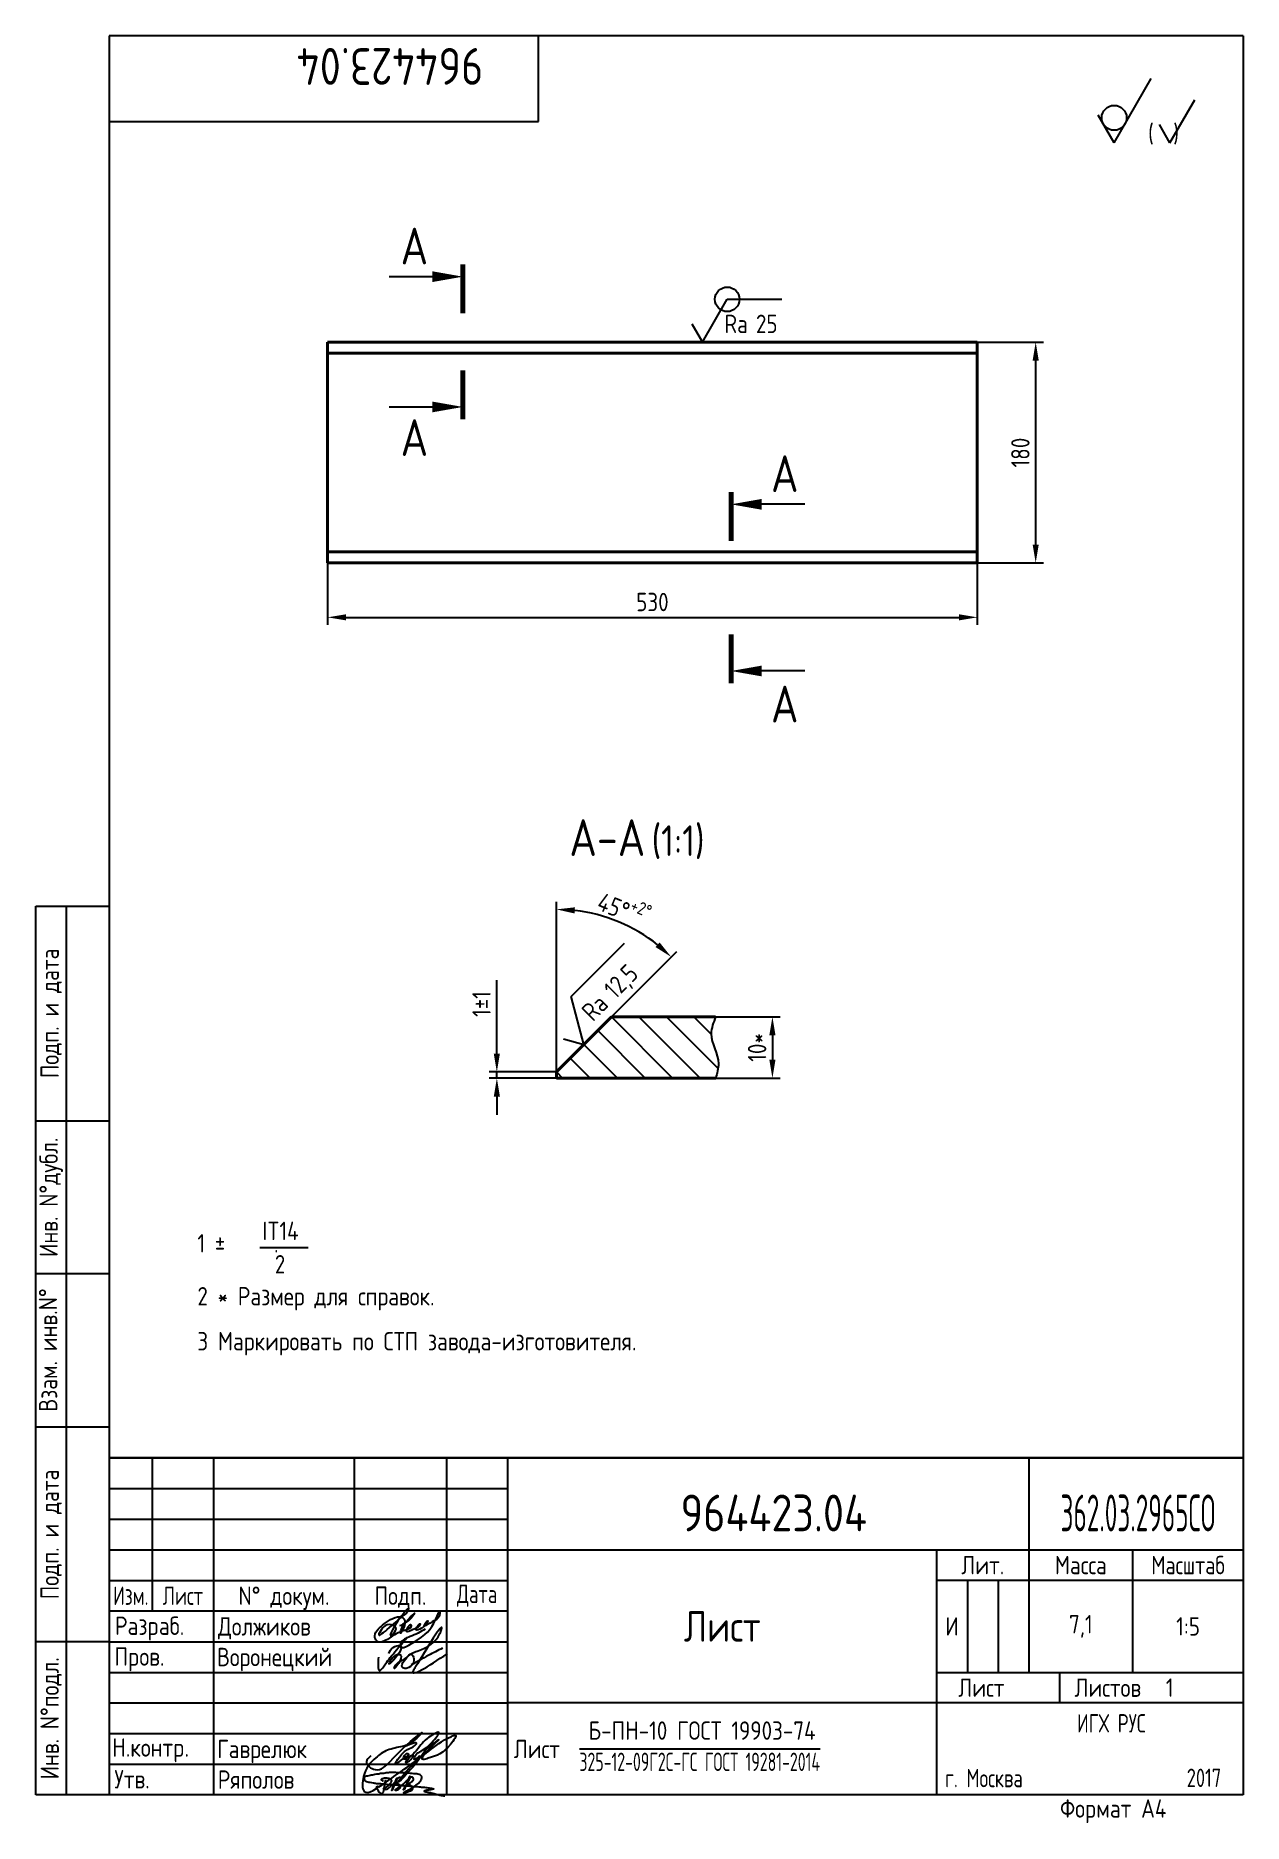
# Paper-space layout 'A4_MCad' of a CAD drawing. Header units: millimetres. Extents: x 11 to 208, y 0 to 292.
# The model-space entities are those that its viewports show. They can reach past a viewport. Long polylines and large blocks are cut down to what shows.
import ezdxf
from ezdxf.enums import TextEntityAlignment as Align

# ---------------------------------------------------------------- set-up
doc = ezdxf.new("R2010")
doc.units = ezdxf.units.MM
for name, color, linetype in [('Bord', 1, 'Continuous'), ('Cont', 6, 'Continuous'), ('DIM', 7, 'Continuous'), ('HATCH', 2, 'Continuous'), ('Text', 3, 'Continuous'), ('Textb', 6, 'Continuous')]:
    doc.layers.add(name, color=color, linetype=linetype)
doc.layers.get('Defpoints').off()
doc.styles.add('Style1', font='romans.shx', dxfattribs={"width": 0.8})
doc.dimstyles.new('Lin', dxfattribs={"dimtxt": 3, "dimasz": 3, "dimexe": 1.25, "dimexo": 0, "dimgap": 1, "dimtad": 1, "dimdec": 3, "dimtxsty": 'Style1', "dimcen": 2.5, "dimclrt": 3, "dimadec": 0, "dimazin": 0, "dimtfac": 1, "dimtdec": 3, "dimtmove": 0, "dimatfit": 3, "dimldrblk": 'DOT', "dimfxl": 1, "dimarcsym": 0})
doc.dimstyles.new('Lin5', dxfattribs={"dimscale": 5, "dimtxt": 3, "dimasz": 3, "dimexe": 1.25, "dimexo": 0, "dimgap": 1, "dimtad": 1, "dimdec": 3, "dimtxsty": 'Style1', "dimcen": 2.5, "dimclrt": 3, "dimadec": 0, "dimazin": 0, "dimtfac": 1, "dimtdec": 3, "dimtmove": 0, "dimatfit": 3, "dimldrblk": 'DOT', "dimfxl": 1, "dimarcsym": 0})

# ---------------------------------------------------------------- blocks, each defined once
blk = doc.blocks.new('A4')
at = {"layer": 'Bord'}
for p, q in [((20, 55), (85, 55)), ((20, 50), (85, 50)), ((20, 45), (85, 45)), ((160, 40), (160, 25)), ((165, 40), (165, 25)), ((20, 30), (85, 30)), ((20, 25), (85, 25)), ((20, 20), (85, 20)), ((20, 15), (85, 15)), ((20, 10), (85, 10))]:
    blk.add_line(p, q, dxfattribs=at)
at = {"layer": 'Cont'}
for p, q in [((205, 292), (20, 292)), ((20, 292), (20, 5)), ((90, 278), (90, 292)), ((205, 292), (205, 5)), ((20, 278), (90, 278)), ((8, 5), (8, 150)), ((8, 150), (20, 150)), ((13, 5), (13, 150)), ((8, 115), (20, 115)), ((20, 90), (8, 90)), ((20, 65), (8, 65)), ((205, 60), (20, 60)), ((20, 60), (205, 60)), ((27, 60), (27, 35)), ((37, 60), (37, 5)), ((60, 5), (60, 60)), ((75, 60), (75, 5)), ((85, 5), (85, 60)), ((170, 60), (170, 25)), ((85, 45), (205, 45)), ((155, 5), (155, 45)), ((187, 25), (187, 45)), ((20, 40), (85, 40)), ((205, 40), (155, 40)), ((85, 35), (20, 35)), ((20, 30), (8, 30)), ((155, 25), (205, 25)), ((175, 25), (175, 20)), ((205, 20), (85, 20)), ((20, 5), (8, 5)), ((205, 5), (20, 5))]:
    blk.add_line(p, q, dxfattribs=at)
at = {"layer": 'Text', "style": 'Style1', "width": 0.8}
for s, p in [('Подп. и дата', (10.5, 132.5)), ('Инв. N%%dдубл.', (10.5, 102.5)), ('Взам. инв.N%%d ', (10, 78.38)), ('Подп. и дата', (10.5, 47.5)), ('Инв. N%%dподл.', (10.5, 17.5))]:
    blk.add_text(s, height=3, rotation=90, dxfattribs=at).set_placement(p, align=Align.MIDDLE)
at = {"layer": 'Text', "style": 'Style1'}
for s, width, p in [('Лит.', 0.8, (162.5, 42.5)), ('Масса', 0.8, (178.5, 42.5)), ('Масштаб', 0.75, (196, 42.5)), ('Изм.', 0.7, (23.5, 37.5)), ('Лист', 0.7, (32, 37.5)), ('N%%d докум.', 0.8, (48.5, 37.5)), ('Подп.', 0.8, (67.5, 37.5)), ('Лист', 0.8, (162.27, 22.5)), ('Листов', 0.8, (182.9, 22.5))]:
    blk.add_text(s, height=3, dxfattribs=dict(at, width=width)).set_placement(p, align=Align.MIDDLE_CENTER)
at = {"layer": 'Text', "style": 'Style1', "width": 0.7}
for s, p in [('Дата', (80, 37.5)), ('ИГХ РУС', (183.49, 16.69))]:
    blk.add_text(s, height=3, dxfattribs=at).set_placement(p, align=Align.MIDDLE)
at = {"layer": 'Text', "style": 'Style1'}
for s, width, p in [('Разpаб.', 0.8, (20.92, 31.1)), ('Пpов.', 0.8, (20.84, 26.08)), ('Н.контp.', 0.8, (20.48, 11.24)), ('Утв.', 0.8, (20.84, 6.06)), ('г. Москва', 0.7, (156.36, 6.25)), ('Фоpмат А4', 0.8, (175.11, 1.29))]:
    blk.add_text(s, height=3, dxfattribs=dict(at, width=width)).set_placement(p)
for tag, p, width in [('ФИО', (39, 31), 0.8), ('ФИО', (39, 26), 0.8), ('ГОСТ_СОРТАМЕНТА', (98.19, 14), 0.8), ('ФИО', (39, 11), 0.8), ('ФИО', (39, 6), 0.8), ('200', (192.85, 6.29), 0.7)]:
    blk.add_attdef(tag, p, '', height=3, dxfattribs=dict(at, width=width))
at = {"layer": 'Text', "style": 'Style1', "width": 0.8}
for tag, p in [('И', (157.49, 32.5)), ('700', (178.5, 32.5)), ('1:20', (196, 32.5))]:
    blk.add_attdef(tag, text='', height=3, dxfattribs=at).set_placement(p, align=Align.MIDDLE)
blk.add_attdef('Сборочный_чертеж', text='', height=3, dxfattribs=at).set_placement((120, 21.3), align=Align.CENTER)
for tag, p in [('1', (171.12, 22.5)), ('2', (193, 22.5))]:
    blk.add_attdef(tag, text='', height=3, dxfattribs=at).set_placement(p, align=Align.MIDDLE_CENTER)
blk.add_attdef('ЛИСТ', text='', height=3, dxfattribs=at).set_placement((85.99, 12.5), align=Align.MIDDLE_LEFT)
at = {"layer": 'Text', "style": 'Style1', "width": 0.7}
blk.add_attdef('%%OГОСТ_ТЕХ._ТРЕБОВАНИЙ', text='', height=3, dxfattribs=at).set_placement((98.19, 8), align=Align.BOTTOM_LEFT)
at = {"layer": 'Textb', "style": 'Style1', "width": 0.8}
blk.add_attdef('1234567', (81, 290), '', height=6, rotation=180, dxfattribs=at)
blk.add_attdef('1234567', (123.4, 48), '', height=6, dxfattribs=at)
for tag, height, p in [('123ХЯ', 6, (183.62, 48)), ('НАИМЕНОВАНИЕ', 5, (120, 30))]:
    blk.add_attdef(tag, text='', height=height, dxfattribs=at).set_placement(p, align=Align.CENTER)
blk = doc.blocks.new('sherISO_12')
at = {"layer": 'Cont'}
for q in [(-15, -6.96), (-23.66, -12.96)]:
    blk.add_line((-21.06, -17.46), q, dxfattribs=at)
blk.add_circle((-21.06, -13.39), 2.03, dxfattribs=at)
at = {"layer": 'Text'}
for q in [(-7.92, -10.46), (-13.69, -14.46)]:
    blk.add_line((-11.96, -17.46), q, dxfattribs=at)
at = {"layer": 'Text', "style": 'Style1', "width": 0.8}
blk.add_text('(  )', height=3, dxfattribs=at).set_placement((-15.53, -17.46))
blk = doc.blocks.new('A$C63F45750')
at = {"layer": 'Text'}
for points, knots in [([(3.17, 2.37), (3.12, 2.38), (3.04, 2.41), (2.94, 2.5), (2.85, 2.57), (2.79, 2.69), (2.87, 2.77), (2.99, 2.84), (3.16, 2.89), (3.36, 2.93), (3.6, 2.95), (3.82, 2.92), (4.05, 2.87), (4.25, 2.78), (4.45, 2.63), (4.46, 2.42), (4.38, 2.26), (4.28, 2.1), (4.17, 1.94), (4.03, 1.78), (3.89, 1.62), (3.75, 1.52), (3.63, 1.43), (3.49, 1.36), (3.35, 1.3), (3.24, 1.25), (3.16, 1.21), (3.12, 1.15), (3.19, 1.1), (3.27, 1.09), (3.4, 1.07), (3.55, 1.07), (3.72, 1.12), (3.92, 1.19), (4.1, 1.34), (4.26, 1.51), (4.44, 1.65), (4.59, 1.81), (4.74, 1.93), (4.84, 2.04), (4.93, 2.14), (5.07, 2.29), (5.19, 2.53), (5.28, 2.68), (5.35, 2.96), (5.23, 2.66), (5.2, 2.44), (5.04, 2.09), (4.95, 1.81), (4.86, 1.57), (4.75, 1.31), (4.67, 1.12), (4.46, 0.78), (4.62, 1.17), (4.71, 1.45), (4.88, 1.74), (5.01, 2), (5.08, 2.19), (5.19, 2.4), (5.32, 2.58), (5.4, 2.75), (5.52, 2.89), (5.65, 3.04), (5.85, 3.1), (6.02, 3.03), (6.08, 2.87), (6.03, 2.7), (5.9, 2.51), (5.7, 2.37), (5.55, 2.23), (5.4, 2.17), (5.31, 2.12), (5.12, 2.09), (5.35, 2.07), (5.48, 2), (5.64, 1.93), (5.75, 1.8), (5.85, 1.67), (5.89, 1.54), (5.89, 1.37), (5.8, 1.2), (5.63, 1.06), (5.41, 0.94), (5.23, 0.86), (5.02, 0.92), (5.13, 1.1), (5.28, 1.16), (5.44, 1.27), (5.61, 1.36), (5.74, 1.46), (5.86, 1.53), (5.95, 1.61), (6.05, 1.69), (6.15, 1.77), (6.28, 1.87), (6.46, 2.02), (6.65, 2.19), (6.83, 2.37), (6.98, 2.49), (7.11, 2.61), (7.2, 2.74), (7.32, 2.84), (7.42, 2.97), (7.48, 3.08), (7.48, 3.27), (7.34, 3.08), (7.28, 2.94), (7.18, 2.69), (7.1, 2.46), (7, 2.22), (6.93, 1.98), (6.83, 1.78), (6.73, 1.55), (6.67, 1.34), (6.6, 1.14), (6.56, 1.03), (6.39, 0.99), (6.62, 1.33), (6.75, 1.54), (6.93, 1.87), (7.05, 2.08), (7.18, 2.32), (7.33, 2.6), (7.47, 2.89), (7.6, 3.07), (7.79, 3.18), (7.95, 3.01), (8, 2.81), (7.99, 2.62), (7.94, 2.46), (7.83, 2.33), (7.69, 2.22), (7.53, 2.11), (7.37, 2.03), (7.21, 1.99), (7.11, 1.97), (6.89, 1.98), (7.07, 1.94), (7.15, 1.9), (7.27, 1.88), (7.39, 1.84), (7.52, 1.81), (7.62, 1.72), (7.7, 1.62), (7.78, 1.51), (7.83, 1.39), (7.87, 1.26), (7.88, 1.13), (7.86, 0.99), (7.75, 0.88), (7.6, 0.77), (7.4, 0.73), (7.19, 0.66), (6.97, 0.55), (6.71, 0.48), (6.57, 0.44), (6.42, 0.42), (6.52, 0.58), (6.61, 0.64), (6.81, 0.78), (7.06, 0.89), (7.33, 1.04), (7.55, 1.16), (7.7, 1.24), (7.84, 1.32), (7.99, 1.43), (8.21, 1.58), (8.48, 1.76), (8.74, 1.95), (8.97, 2.12), (9.1, 2.29), (9.23, 2.44), (9.3, 2.6), (9.37, 2.74), (9.42, 2.92), (9.45, 3.13), (9.21, 3.48), (8.67, 3.59), (8.09, 3.63), (7.57, 3.66), (7.06, 3.74), (6.57, 3.75), (6.09, 3.74), (5.67, 3.78), (5.28, 3.78), (4.96, 3.81), (4.65, 3.83), (4.31, 3.82), (3.97, 3.79), (3.61, 3.74), (3.22, 3.67), (2.86, 3.66), (2.53, 3.61), (2.18, 3.52), (1.78, 3.54), (1.38, 3.37), (0.96, 3.35), (0.58, 3.24), (0.25, 3.19), (0.03, 3.06), (-0.03, 2.83), (0.02, 2.6), (0.26, 2.38), (0.59, 2.33), (1, 2.2), (1.48, 2.15), (1.93, 2.05), (2.35, 2.02), (2.72, 2.01), (3.11, 1.94), (3.68, 1.94), (4.25, 1.83), (4.91, 1.87), (5.53, 1.76), (6.13, 1.72), (6.73, 1.71), (7.32, 1.62), (7.99, 1.55), (8.64, 1.54), (9.16, 1.46), (9.61, 1.42), (10.03, 1.4), (10.41, 1.32), (10.73, 1.29), (11.01, 1.24), (11.18, 1.23), (11.42, 1.14), (11.18, 1.06), (11.01, 1.03), (10.71, 0.98), (10.37, 0.92), (10.1, 0.91), (9.65, 0.75), (10.22, 0.67), (10.54, 0.59), (11.08, 0.47), (11.61, 0.35), (12.17, 0.15), (12.64, 0.08), (12.98, 0.03), (13.11, 0.01), (13.18, 0)], [0, 0, 0, 0, 0.153866, 0.270441, 0.388867, 0.510533, 0.592156, 0.71333, 0.90842, 1.11344, 1.349254, 1.61246, 1.782219, 2.047249, 2.291879, 2.451528, 2.651081, 2.806158, 3.017979, 3.227348, 3.462381, 3.633009, 3.75766, 3.920516, 4.080796, 4.214529, 4.291786, 4.349969, 4.397594, 4.50822, 4.594826, 4.799244, 4.954392, 5.128468, 5.437537, 5.632649, 5.842485, 6.094987, 6.293219, 6.410959, 6.551192, 6.687808, 7.022147, 7.294342, 7.425356, 7.52079, 7.946481, 8.313051, 8.59833, 8.833695, 9.090496, 9.427695, 9.601191, 9.883219, 10.093306, 10.673943, 10.798776, 10.974628, 11.287247, 11.486184, 11.648652, 11.848902, 12.027194, 12.25348, 12.40059, 12.537783, 12.716293, 12.91523, 13.208551, 13.438489, 13.549668, 13.67779, 13.77127, 13.930001, 14.029091, 14.272112, 14.434836, 14.547084, 14.739051, 14.830983, 15.061241, 15.268922, 15.500489, 15.788979, 15.879568, 16.024283, 16.221854, 16.418714, 16.593102, 16.783247, 16.91018, 17.018213, 17.135263, 17.278205, 17.430482, 17.620087, 17.979626, 18.191789, 18.388716, 18.565718, 18.714854, 18.857929, 19.039974, 19.171375, 19.283034, 19.400085, 19.618058, 19.882245, 20.150781, 20.377854, 20.649532, 20.89723, 21.042543, 21.40016, 21.557817, 21.667145, 21.752781, 21.926256, 22.412297, 22.813145, 22.961412, 23.171289, 23.607257, 23.940428, 24.110007, 24.291214, 24.48084, 24.697609, 24.904078, 25.034245, 25.218018, 25.407651, 25.573473, 25.787447, 25.930292, 26.051316, 26.18846, 26.285312, 26.406799, 26.52425, 26.630463, 26.793722, 26.898606, 27.029313, 27.171012, 27.314101, 27.419918, 27.580557, 27.709367, 27.829268, 28.024364, 28.266961, 28.41242, 28.705761, 28.989137, 29.187748, 29.233768, 29.332802, 29.529535, 29.667094, 30.039923, 30.332117, 30.61061, 30.769982, 30.856778, 31.109923, 31.313488, 31.656425, 32.066331, 32.296628, 32.49714, 32.710276, 32.891468, 33.014834, 33.177747, 33.444503, 33.618009, 34.409008, 34.914636, 35.419802, 35.95397, 36.458179, 36.88069, 37.388403, 37.738353, 38.034261, 38.353468, 38.693154, 39.037638, 39.391136, 39.787481, 40.203773, 40.488977, 40.784975, 41.26625, 41.668005, 42.070065, 42.499388, 42.869834, 43.079573, 43.213439, 43.554591, 43.717296, 44.153724, 44.506336, 45.019111, 45.587859, 45.90191, 46.270392, 46.703958, 47.093115, 47.952647, 48.44014, 49.079253, 49.808223, 50.268654, 50.851051, 51.604831, 52.298429, 52.776925, 53.1907, 53.661988, 54.042386, 54.348524, 54.616841, 54.853814, 54.983777, 55.126096, 55.333328, 55.613101, 56.008732, 56.315809, 56.59982, 56.87931, 57.399251, 57.889617, 58.432507, 59.066698, 59.660314, 59.862668, 60.07277, 60.07277, 60.07277, 60.07277]), ([(2.31, 1.53), (2.26, 1.52), (2.17, 1.51), (2.06, 1.48), (1.93, 1.38), (2.07, 1.25), (2.14, 1.11), (2.26, 0.93), (2.39, 0.72), (2.57, 0.54), (2.71, 0.44), (2.86, 0.4), (3.02, 0.43), (3.14, 0.54), (3.21, 0.79), (3.25, 1.07), (3.31, 1.4), (3.35, 1.67), (3.38, 1.92), (3.47, 2.19), (3.5, 2.43), (3.54, 2.59), (3.56, 2.64)], [0, 0, 0, 0, 0.15847, 0.269731, 0.363591, 0.555514, 0.688037, 0.848606, 1.204359, 1.433632, 1.58673, 1.729549, 1.880686, 2.057874, 2.19169, 2.63505, 2.928153, 3.184121, 3.441863, 3.696117, 4.025873, 4.178055, 4.178055, 4.178055, 4.178055])]:
    blk.add_open_spline(points, degree=3, knots=knots, dxfattribs=at)
blk = doc.blocks.new('*D25')
at = {"layer": 'DIM', "color": 0, "lineweight": -2, "transparency": 16777216}
for p, q in [((37.27, -850.92), (47.78, -850.92)), ((46.53, -853.92), (46.53, -857.92)), ((37.28, -860.92), (47.78, -860.92))]:
    blk.add_line(p, q, dxfattribs=at)
at = {"layer": 'DIM', "color": 0, "transparency": 16777216}
for points in [[(46.03, -853.92), (47.03, -853.92), (46.53, -850.92)], [(46.03, -857.92), (47.03, -857.92), (46.53, -860.92)]]:
    blk.add_solid(points, dxfattribs=at)
at = {"layer": 'DIM', "color": 3, "transparency": 16777216, "insert": (44.03, -855.92), "char_height": 3, "attachment_point": 5, "rotation": 90, "style": 'Style1'}
blk.add_mtext('10*', dxfattribs=at)
blk = doc.blocks.new('_Dot')
at = {"color": 0, "linetype": 'ByBlock', "lineweight": -2}
blk.add_line((-0.5, 0), (-1, 0), dxfattribs=at)
at = {"color": 0, "linetype": 'ByBlock', "const_width": 0.5}
blk.add_lwpolyline([(-0.25, 0, 1), (0.25, 0, 1)], format="xyb", close=True, dxfattribs=at)
blk = doc.blocks.new('*D26')
at = {"layer": 'DIM', "color": 0, "lineweight": -2, "transparency": 16777216}
for p, q in [((1.57, -856.92), (1.57, -844.92)), ((11.28, -859.92), (0.32, -859.92)), ((1.57, -860.92), (1.57, -859.92)), ((11.28, -860.92), (0.32, -860.92)), ((1.57, -863.92), (1.57, -866.92))]:
    blk.add_line(p, q, dxfattribs=at)
at = {"layer": 'DIM', "color": 0, "transparency": 16777216}
for points in [[(1.07, -856.92), (2.07, -856.92), (1.57, -859.92)], [(1.07, -863.92), (2.07, -863.92), (1.57, -860.92)]]:
    blk.add_solid(points, dxfattribs=at)
at = {"layer": 'DIM', "color": 3, "transparency": 16777216, "insert": (-0.93, -848.83), "char_height": 3, "attachment_point": 5, "rotation": 90, "style": 'Style1'}
blk.add_mtext('\\A1;1%%p1', dxfattribs=at)
blk = doc.blocks.new('ZNAK02')
at = {"layer": 'Textb', "style": 'Style1', "width": 0.8}
blk.add_attdef('А-А', text='', height=6, dxfattribs=at).set_placement((13.92, -0.06), align=Align.RIGHT)
blk.add_attdef('SC(1)', (14.94, -0.06), '', height=5, dxfattribs=at)
blk = doc.blocks.new('*D27')
at = {"layer": 'DIM', "color": 0, "lineweight": -2, "transparency": 16777216}
for p, q in [((11.28, -859.92), (11.28, -832.14)), ((20.28, -850.92), (30.92, -840.28))]:
    blk.add_line(p, q, dxfattribs=at)
blk.add_arc((11.28, -859.92), 26.52, 51.4841, 83.5159, dxfattribs=at)
at = {"layer": 'DIM', "color": 0, "transparency": 16777216}
for points in [[(14.25, -834.06), (14.3, -833.06), (11.28, -833.39)], [(28.13, -838.79), (27.46, -839.54), (30.03, -841.16)]]:
    blk.add_solid(points, dxfattribs=at)
at = {"layer": 'DIM', "color": 3, "transparency": 16777216, "insert": (22.39, -833.1), "char_height": 3, "attachment_point": 5, "rotation": 337.5, "style": 'Style1'}
blk.add_mtext('\\A1;45°{\\H0.7x;\\S+2°^ ;}', dxfattribs=at)
blk = doc.blocks.new('sherISO_01')
at = {"layer": 'Text'}
blk.add_line((4.04, 7), (16.36, 7), dxfattribs=at)
blk.add_lwpolyline([(-1.73, 3), (0, 0), (4.04, 7)], dxfattribs=at)
at = {"layer": 'Text', "style": 'Style1', "width": 0.8}
blk.add_text('Ra', height=3, dxfattribs=at).set_placement((3.58, 1.5))
blk.add_attdef('12,5', (8.73, 1.5), '', height=3, dxfattribs=at)
blk = doc.blocks.new('A$C6CF913E7')
at = {"layer": 'Text'}
blk.add_circle((0, 0), 2, dxfattribs=at)
blk = doc.blocks.new('sherISO_07')
at = {"layer": 'Text'}
blk.add_line((4.041, 7), (12.927, 7), dxfattribs=at)
blk.add_lwpolyline([(-1.732, 3), (0, 0), (4.041, 7)], dxfattribs=at)
blk.add_blockref('A$C6CF913E7', (4.041, 7))
at = {"layer": 'Text', "style": 'Style1', "width": 0.8}
blk.add_text('Ra', height=3, dxfattribs=at).set_placement((3.584, 1.5))
blk.add_attdef('25', (8.727, 1.5), '', height=3, dxfattribs=at)
blk = doc.blocks.new('razrez01')
at = {"layer": 'Text', "const_width": 0.8}
blk.add_lwpolyline([(0, 1.997), (0, -6.003)], dxfattribs=at)
at = {"layer": 'Text'}
blk.add_lwpolyline([(0, 0, 0, 1.76, 0), (-5, 0, 1.76, 1.76, 0)], format="xyseb", dxfattribs=at)
blk.add_lwpolyline([(-12, 0), (-5, 0)], dxfattribs=at)
at = {"layer": 'Textb', "style": 'Style1', "width": 0.8}
blk.add_attdef('A', (-10.16, 2), '', height=6, dxfattribs=at)
blk = doc.blocks.new('razrez02')
at = {"layer": 'Text', "const_width": 0.8}
blk.add_lwpolyline([(0, 5.997), (0, -2.003)], dxfattribs=at)
at = {"layer": 'Text'}
blk.add_lwpolyline([(0, 0, 0, 1.76, 0), (-5, 0, 1.76, 1.76, 0)], format="xyseb", dxfattribs=at)
blk.add_lwpolyline([(-12, 0), (-5, 0)], dxfattribs=at)
at = {"layer": 'Textb', "style": 'Style1', "width": 0.8}
blk.add_attdef('А', (-10.16, -8), '', height=6, dxfattribs=at)
blk = doc.blocks.new('*D30')
at = {"layer": 'DIM', "color": 0, "lineweight": -2, "transparency": 16777216}
for p, q in [((800.87, -388.07), (854.78, -388.07)), ((848.53, -553.07), (848.53, -403.07)), ((800.87, -568.07), (854.78, -568.07))]:
    blk.add_line(p, q, dxfattribs=at)
at = {"layer": 'DIM', "color": 0, "transparency": 16777216}
for points in [[(846.03, -403.07), (851.03, -403.07), (848.53, -388.07)], [(846.03, -553.07), (851.03, -553.07), (848.53, -568.07)]]:
    blk.add_solid(points, dxfattribs=at)
at = {"layer": 'DIM', "color": 3, "transparency": 16777216, "insert": (836.03, -478.07), "char_height": 15, "attachment_point": 5, "rotation": 90, "style": 'Style1'}
blk.add_mtext('180', dxfattribs=at)
blk = doc.blocks.new('*D31')
at = {"layer": 'DIM', "color": 0, "lineweight": -2, "transparency": 16777216}
for p, q in [((270.87, -568.07), (270.87, -618.72)), ((800.87, -568.07), (800.87, -618.72)), ((285.87, -612.47), (785.87, -612.47))]:
    blk.add_line(p, q, dxfattribs=at)
at = {"layer": 'DIM', "color": 0, "transparency": 16777216}
for points in [[(285.87, -609.97), (285.87, -614.97), (270.87, -612.47)], [(785.87, -609.97), (785.87, -614.97), (800.87, -612.47)]]:
    blk.add_solid(points, dxfattribs=at)
at = {"layer": 'DIM', "color": 3, "transparency": 16777216, "insert": (535.87, -599.97), "char_height": 15, "attachment_point": 5, "style": 'Style1'}
blk.add_mtext('530', dxfattribs=at)
blk = doc.blocks.new('razrez03')
at = {"layer": 'Text', "const_width": 0.8}
blk.add_lwpolyline([(0, 1.997), (0, -6.003)], dxfattribs=at)
at = {"layer": 'Text'}
blk.add_lwpolyline([(0, 0, 0, 1.76, 0), (5, 0, 1.76, 1.76, 0)], format="xyseb", dxfattribs=at)
blk.add_lwpolyline([(12, 0), (5, 0)], dxfattribs=at)
at = {"layer": 'Textb', "style": 'Style1', "width": 0.8}
blk.add_attdef('A', (6.5, 2), '', height=6, dxfattribs=at)
blk = doc.blocks.new('razrez04')
at = {"layer": 'Text', "const_width": 0.8}
blk.add_lwpolyline([(0, 5.997), (0, -2.003)], dxfattribs=at)
at = {"layer": 'Text'}
blk.add_lwpolyline([(0, 0, 0, 1.76, 0), (5, 0, 1.76, 1.76, 0)], format="xyseb", dxfattribs=at)
blk.add_lwpolyline([(12, 0), (5, 0)], dxfattribs=at)
at = {"layer": 'Textb', "style": 'Style1', "width": 0.8}
blk.add_attdef('A', (6.5, -8.4), '', height=6, dxfattribs=at)

msp = doc.modelspace()

# ---------------------------------------------------------------- hatches: boundary and pattern name
at = {"layer": 'HATCH'}
h = msp.add_hatch(dxfattribs=at)
h.set_pattern_fill('ANSI31', color=256, angle=90)
edge = h.paths.add_edge_path()
edge.add_spline(control_points=[(37.2758, -860.9166), (37.5063, -860.1309), (38.2195, -857.6995), (35.9069, -854.3808), (36.9044, -851.8401), (37.2669, -850.9166)], knot_values=[0, 0, 0, 0, 2.39467105, 7.40966556, 10.27288337, 10.27288337, 10.27288337, 10.27288337], degree=3, periodic=0)
edge.add_line((37.2669, -850.9166), (20.2801, -850.9166))
edge.add_line((20.2801, -850.9166), (11.2801, -859.9166))
edge.add_line((11.2801, -859.9166), (11.2801, -860.9166))
edge.add_line((11.2801, -860.9166), (37.2758, -860.9166))

# ---------------------------------------------------------------- linework, layer by layer
at = {"layer": 'Bord'}
msp.add_open_spline([(37.2669, -850.9166), (36.9044, -851.8401), (35.9069, -854.3808), (38.2195, -857.6995), (37.5063, -860.1309), (37.2758, -860.9166)], degree=3, knots=[0, 0, 0, 0, 2.86321781, 7.87821232, 10.27288337, 10.27288337, 10.27288337, 10.27288337], dxfattribs=at)
at = {"layer": 'Cont', "lineweight": 40}
for p, q in [((270.8711, -388.0671), (800.8711, -388.0671)), ((270.8711, -388.0671), (270.8711, -568.0671)), ((800.8711, -388.0671), (800.8711, -568.0671)), ((270.8711, -397.0671), (800.8711, -397.0671)), ((270.8711, -559.0671), (800.8711, -559.0671)), ((270.8711, -568.0671), (800.8711, -568.0671)), ((11.2801, -859.9166), (20.2801, -850.9166)), ((37.2669, -850.9166), (20.2801, -850.9166)), ((11.2801, -860.9166), (11.2801, -859.9166)), ((37.2758, -860.9166), (11.2801, -860.9166))]:
    msp.add_line(p, q, dxfattribs=at)

# ---------------------------------------------------------------- block references
at = {"layer": 'Cont'}
msp.add_blockref('ZNAK02', (11.8782, -824.623), dxfattribs=at).add_auto_attribs({'А-А': 'А-А', 'SC(1)': '(1:1)'})
at = {"layer": 'DIM', "xscale": 5, "yscale": 5, "zscale": 5}
for name, p, values in [('razrez01', (381.2602, -334.5775), {'A': 'А'}), ('sherISO_07', (576.6916, -388.0671), {'25': '25'}), ('razrez02', (381.2602, -440.8511), {'А': 'А'}), ('razrez03', (600.0749, -520.2883), {'A': 'А'}), ('razrez04', (600.0749, -656.2379), {'A': 'А'})]:
    msp.add_blockref(name, p, dxfattribs=at).add_auto_attribs(values)
at = {"layer": 'DIM', "rotation": 45.00000000000142}
msp.add_blockref('sherISO_01', (15.7801, -855.4166), dxfattribs=at).add_auto_attribs({'12,5': '12,5'})

# ---------------------------------------------------------------- dimensions: what is measured, and where the dimension line sits
at = {"layer": 'DIM'}
dim = msp.add_linear_dim(base=(848.53, -388.0671), p1=(800.8711, -568.0671), p2=(800.8711, -388.0671), angle=90, dimstyle='Lin5', dxfattribs=at)
dim.commit()
dim.dimension.update_dxf_attribs({"geometry": '*D30', "text_midpoint": (836.03, -478.0671)})
dim = msp.add_linear_dim(base=(800.8711, -612.4687), p1=(270.8711, -568.0671), p2=(800.8711, -568.0671), dimstyle='Lin5', override={"dimdec": 0}, dxfattribs=at)
dim.commit()
dim.dimension.update_dxf_attribs({"geometry": '*D31', "text_midpoint": (535.8711, -599.9687)})
dim = msp.add_angular_dim_2l(base=(24.5417, -836.9469), line1=((11.2801, -860.9166), (11.2801, -859.9166)), line2=((11.2801, -859.9166), (20.2801, -850.9166)), text='\\A1;<>{\\H0.7x;\\S+2°^ ;}', dimstyle='Lin', dxfattribs=at)
dim.commit()
dim.dimension.update_dxf_attribs({"geometry": '*D27', "text_midpoint": (22.3868, -833.1027)})
dim = msp.add_linear_dim(base=(1.5697, -859.9166), p1=(11.2801, -860.9166), p2=(11.2801, -859.9166), angle=90, text='\\A1;<>%%p1', dimstyle='Lin', override={"dimtp": 0, "dimtm": 0, "dimtdec": 3, "dimtzin": 8}, dxfattribs=at)
dim.commit()
dim.dimension.update_dxf_attribs({"geometry": '*D26', "text_midpoint": (1.5697, -848.8309), "dimtype": 160})
dim = msp.add_linear_dim(base=(46.5264, -860.9166), p1=(37.2669, -850.9166), p2=(37.2758, -860.9166), angle=90, text='<>*', dimstyle='Lin', dxfattribs=at)
dim.commit()
dim.dimension.update_dxf_attribs({"geometry": '*D25', "text_midpoint": (44.0264, -855.9166)})

psp = doc.layouts.new('A4_MCad')

# ---------------------------------------------------------------- linework, layer by layer
at = {"layer": 'Cont'}
psp.add_line((208.25, 292), (208.25, 5), dxfattribs=at)
at = {"layer": 'Text'}
psp.add_line((47.83, 94.31), (55.69, 94.31), dxfattribs=at)
for points, knots in [([(69.13, 31.24), (69.55, 32.16), (70.08, 33.34), (72.35, 35.91), (71.9, 34.74), (70.4, 33.72), (66.19, 29.6), (67.84, 32.35), (68.82, 33.03), (70.38, 32.34), (69.75, 31.53), (69.23, 30.85), (69.06, 31.11), (69.1, 31.2), (69.13, 31.24)], [0, 0, 0, 0, 4.062617, 5.226919, 5.800291, 6.663227, 11.774431, 12.938639, 14.11351, 15.354081, 16.396133, 16.918576, 17.03251, 17.182794, 17.182794, 17.182794, 17.182794]), ([(74.78, 32.03), (74.01, 31.61), (72.7, 30.88), (70.83, 30.3), (70.5, 28.37), (75.43, 31.47), (75.76, 32.08), (77.17, 35.11), (77.14, 33.67), (76.26, 33.54), (74.07, 32.07), (75.38, 33.82), (74.85, 32.31), (72.33, 31.2), (74.22, 33.37), (73.67, 32.17), (72.94, 32.2), (71.08, 30.96), (72.42, 33.22), (72.54, 32.13), (70.63, 31.69), (69.36, 30.85), (67.21, 29.5), (66.16, 31.23), (67.67, 32.65), (69.08, 33.62), (70.36, 34.25), (71.32, 33.84), (71.73, 32.85), (70.43, 30.54), (71.13, 32.82), (71.73, 33.27), (73.38, 35.09), (72.39, 33.63), (71.66, 33.09), (70.85, 32.7), (70.61, 32.57)], [0, 0, 0, 0, 2.703743, 4.672825, 5.02799, 7.955933, 13.437489, 13.883188, 14.189441, 16.413959, 17.478513, 18.47964, 18.959294, 20.910841, 22.003091, 22.470554, 23.533771, 24.710748, 26.01626, 26.201331, 27.488187, 30.382065, 32.258784, 33.069724, 35.439902, 37.010787, 38.612861, 39.32109, 39.818865, 41.83144, 42.782113, 44.494961, 45.867914, 46.467245, 48.290622, 49.101188, 49.101188, 49.101188, 49.101188]), ([(68.86, 28.05), (69.02, 28.43), (69.33, 29.18), (71.84, 29.74), (70.03, 27.29), (68.51, 25.96), (69.56, 27.95), (71.71, 28.02), (69.24, 24.72), (70.3, 26.93), (71.46, 26.83), (72.43, 28.33), (73.28, 26.96), (72.44, 25.62), (70.41, 25.62), (71.99, 28.02), (74.39, 28.69), (76.76, 29.97), (78.26, 34.4), (74.47, 27.87), (71.81, 23.73), (75.28, 26), (78.42, 28.05)], [0, 0, 0, 0, 1.213353, 2.399709, 5.497648, 5.861317, 7.611627, 8.43806, 10.837371, 11.583123, 13.461301, 14.534506, 15.162086, 17.217848, 17.944717, 20.123775, 21.948027, 26.460707, 27.144718, 34.52243, 35.159468, 41.304292, 41.304292, 41.304292, 41.304292]), ([(67.17, 27.5), (67.13, 27.04), (67.06, 26.38), (67.22, 24.84), (68.55, 26.74), (69.68, 28.17), (71.06, 29.78), (71.87, 30.72)], [0, 0, 0, 0, 1.523947, 2.237958, 3.351836, 5.856423, 9.374056, 9.374056, 9.374056, 9.374056]), ([(77.6, 28.95), (76.83, 28.55), (75.11, 27.68), (73.44, 26.73), (72.52, 26.2)], [0, 0, 0, 0, 2.587978, 5.77327, 5.77327, 5.77327, 5.77327]), ([(65.91, 11.36), (65.57, 11.05), (64.69, 10.24), (67.08, 8.38), (70.21, 11.64), (71.71, 13.26), (74.6, 15.47), (72.7, 13.39), (71.29, 12.87), (68.59, 12.49), (66.29, 10.83), (64.55, 8.78), (64.41, 4.26), (70.56, 8.64), (74.31, 11.24), (77.6, 13.94), (80.27, 15.07), (77.95, 11.74), (76.66, 11.43), (73.34, 10.36), (75.61, 12.8), (77.68, 14.51), (74.99, 12.71), (73.89, 10.61), (69.1, 5.48), (71.71, 8.96), (74.82, 12.18), (72.69, 10.38), (73.24, 11.71), (74.4, 12.24), (75.58, 13.09), (77.85, 15.94), (74.22, 13.83), (73.93, 12.53), (70.88, 9.93), (72.5, 10.62), (73.1, 11.84), (72.04, 11.06), (70.74, 10.53), (71.8, 12.18), (72.15, 11.46), (71.08, 11.01), (69.28, 9.25), (70.77, 11.49), (71.68, 12.45), (72.84, 12.77), (73.8, 13.8), (72.55, 13.32), (71.51, 12.92)], [0, 0, 0, 0, 1.17994, 3.087717, 5.863103, 12.338328, 12.854096, 14.088578, 16.834551, 19.302558, 21.570562, 25.210018, 27.650956, 31.348291, 40.129863, 44.562748, 45.223917, 46.979401, 51.214655, 52.099288, 55.323111, 56.227801, 58.471865, 60.028126, 65.752911, 68.466223, 71.038525, 71.934922, 72.780229, 73.495807, 76.028152, 77.999346, 80.11892, 83.1954, 85.334448, 86.270878, 87.060466, 88.110212, 88.803314, 89.989889, 90.197567, 90.706974, 92.884587, 94.19917, 96.055742, 97.375783, 97.753899, 99.636325, 99.636325, 99.636325, 99.636325])]:
    psp.add_open_spline(points, degree=3, knots=knots, dxfattribs=at)

# ---------------------------------------------------------------- block references
ref = psp.add_blockref('A4', (3.25, 0))
ref.add_attrib('ФИО', 'Должиков', (40.98, 31), dxfattribs={"layer": 'Text', "height": 3, "style": 'Style1', "width": 0.8})
ref.add_attrib('ФИО', 'Воронецкий', (40.82, 26), dxfattribs={"layer": 'Text', "height": 3, "style": 'Style1', "width": 0.8})
ref.add_attrib('ФИО', 'Гаврелюк', (40.86, 11), dxfattribs={"layer": 'Text', "height": 3, "style": 'Style1', "width": 0.8})
ref.add_attrib('ФИО', 'Ряполов', (40.95, 6), dxfattribs={"layer": 'Text', "height": 3, "style": 'Style1', "width": 0.8})
ref.add_attrib('123ХЯ', '362.03.2965СО', dxfattribs={"layer": 'Textb', "height": 6, "style": 'Style1', "width": 0.48}).set_placement((191.06, 48), align=Align.CENTER)
ref.add_attrib('1234567', '964423.04', (116.45, 48), dxfattribs={"layer": 'Textb', "height": 6, "style": 'Style1', "width": 0.8})
ref.add_attrib('НАИМЕНОВАНИЕ', 'Лист', dxfattribs={"layer": 'Textb', "height": 5, "style": 'Style1', "width": 0.8}).set_placement((123.25, 30), align=Align.CENTER)
ref.add_attrib('ЛИСТ', 'Лист', dxfattribs={"layer": 'Text', "height": 3, "style": 'Style1', "width": 0.8}).set_placement((89.24, 12.5), align=Align.MIDDLE_LEFT)
ref.add_attrib('ГОСТ_СОРТАМЕНТА', 'Б-ПН-10 ГОСТ 19903-74', (101.44, 14), dxfattribs={"layer": 'Text', "height": 3, "style": 'Style1', "width": 0.8})
ref.add_attrib('%%OГОСТ_ТЕХ._ТРЕБОВАНИЙ', '%%O325-12-09Г2С-ГС ГОСТ 19281-2014', dxfattribs={"layer": 'Text', "height": 3, "style": 'Style1', "width": 0.6}).set_placement((99.94, 8), align=Align.BOTTOM_LEFT)
ref.add_attrib('И', 'И', dxfattribs={"layer": 'Text', "height": 3, "style": 'Style1', "width": 0.8}).set_placement((160.73, 32.5), align=Align.MIDDLE)
ref.add_attrib('700', '7,1', dxfattribs={"layer": 'Text', "height": 3, "style": 'Style1', "width": 0.8}).set_placement((181.75, 32.5), align=Align.MIDDLE)
ref.add_attrib('1:20', '1:5', dxfattribs={"layer": 'Text', "height": 3, "style": 'Style1', "width": 0.8}).set_placement((199.25, 32.5), align=Align.MIDDLE)
ref.add_attrib('2', '1', dxfattribs={"layer": 'Text', "height": 3, "style": 'Style1', "width": 0.8}).set_placement((196.25, 22.5), align=Align.MIDDLE_CENTER)
ref.add_attrib('200', '2017', (199.03, 6.29), dxfattribs={"layer": 'Text', "height": 3, "style": 'Style1', "width": 0.7})
ref.add_attrib('1234567', '964423.04', (84.25, 290), dxfattribs={"layer": 'Textb', "height": 6, "rotation": 180, "style": 'Style1', "width": 0.8})
at = {"layer": 'Cont'}
psp.add_blockref('A$C63F45750', (64.82, 4.84), dxfattribs=at)
at = {"layer": 'DIM'}
psp.add_blockref('sherISO_12', (208.25, 292), dxfattribs=at)

# ---------------------------------------------------------------- texts
at = {"layer": 'Text', "style": 'Style1', "width": 0.8}
for s, p in [('1 %%P     .', (37.62, 93.5)), ('IT14', (48.23, 95.52)), ('2', (50.25, 90.08)), ('2 * Размер для справок.', (37.62, 84.86)), ('3 Маркировать по СТП завода-изготовителя.', (37.62, 77.52))]:
    psp.add_text(s, height=3, dxfattribs=at).set_placement(p)

# ---------------------------------------------------------------- viewports
at = {"layer": 'Defpoints'}
psp.add_viewport(center=(112.5, 222.56), size=(185, 92.339), view_center_point=(539.0939, -485.2599), view_height=461.69493, dxfattribs=at)
psp.add_viewport(center=(111.57, 137.42), size=(74.61, 77.956), view_center_point=(26.6643, -845.4449), view_height=77.95643, status=3, dxfattribs=at)

doc.saveas('drawing.dxf')
